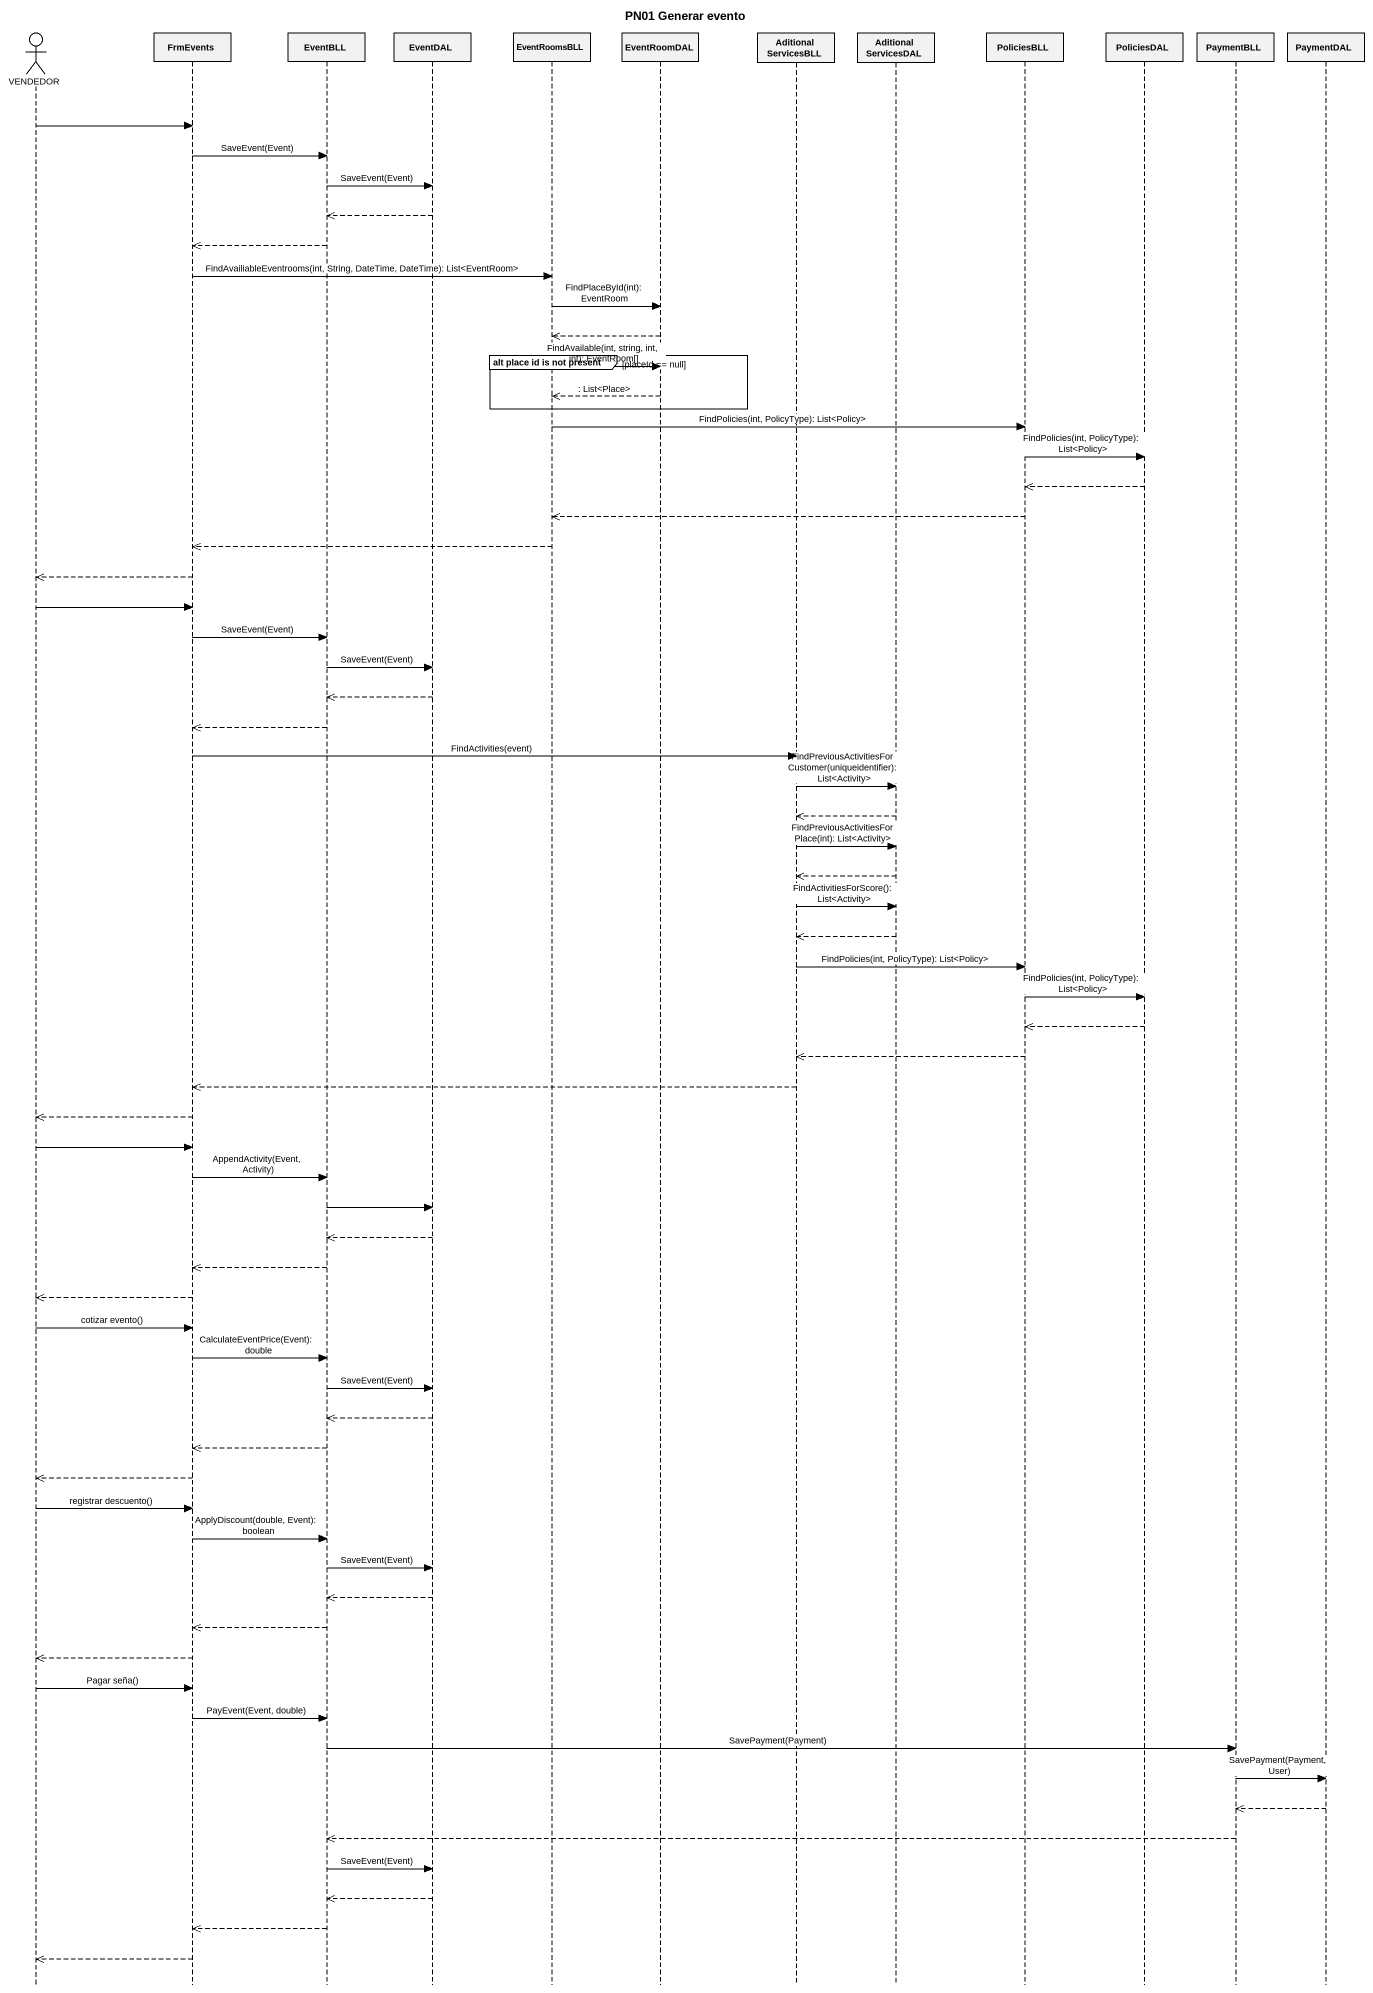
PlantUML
@startuml
title PN01 Generar evento
hide footbox
actor VENDEDOR
participant FrmEvents
participant EventBLL
participant EventDAL
participant EventRoomsBLL
participant EventRoomDAL
participant AditionalServicesBLL
participant AditionalServicesDAL
participant PoliciesBLL
participant PoliciesDAL
participant PaymentBLL
participant PaymentDAL

VENDEDOR -> FrmEvents
FrmEvents -> EventBLL : SaveEvent(Event)
EventBLL -> EventDAL : SaveEvent(Event)
EventDAL -->> EventBLL
EventBLL -->> FrmEvents
FrmEvents -> EventRoomsBLL : FindAvailiableEventrooms(int, String, DateTime, DateTime): List<EventRoom>
EventRoomsBLL -> EventRoomDAL : FindPlaceById(int): EventRoom
EventRoomDAL -->> EventRoomsBLL
group alt place id is not present [placeId == null]
  EventRoomsBLL -> EventRoomDAL : FindAvailable(int, string, int, int): EventRoom[]
  EventRoomDAL -->> EventRoomsBLL : : List<Place>
end
EventRoomsBLL -> PoliciesBLL : FindPolicies(int, PolicyType): List<Policy>
PoliciesBLL -> PoliciesDAL : FindPolicies(int, PolicyType): List<Policy>
PoliciesDAL -->> PoliciesBLL
PoliciesBLL -->> EventRoomsBLL
EventRoomsBLL -->> FrmEvents
FrmEvents -->> VENDEDOR
VENDEDOR -> FrmEvents
FrmEvents -> EventBLL : SaveEvent(Event)
EventBLL -> EventDAL : SaveEvent(Event)
EventDAL -->> EventBLL
EventBLL -->> FrmEvents
FrmEvents -> AditionalServicesBLL : FindActivities(event)
AditionalServicesBLL -> AditionalServicesDAL : FindPreviousActivitiesForCustomer(uniqueidentifier): List<Activity>
AditionalServicesDAL -->> AditionalServicesBLL
AditionalServicesBLL -> AditionalServicesDAL : FindPreviousActivitiesForPlace(int): List<Activity>
AditionalServicesDAL -->> AditionalServicesBLL
AditionalServicesBLL -> AditionalServicesDAL : FindActivitiesForScore(): List<Activity>
AditionalServicesDAL -->> AditionalServicesBLL
AditionalServicesBLL -> PoliciesBLL : FindPolicies(int, PolicyType): List<Policy>
PoliciesBLL -> PoliciesDAL : FindPolicies(int, PolicyType): List<Policy>
PoliciesDAL -->> PoliciesBLL
PoliciesBLL -->> AditionalServicesBLL
AditionalServicesBLL -->> FrmEvents
FrmEvents -->> VENDEDOR
VENDEDOR -> FrmEvents
FrmEvents -> EventBLL : AppendActivity(Event, Activity)
EventBLL -> EventDAL
EventDAL -->> EventBLL
EventBLL -->> FrmEvents
FrmEvents -->> VENDEDOR
VENDEDOR -> FrmEvents : cotizar evento()
FrmEvents -> EventBLL : CalculateEventPrice(Event): double
EventBLL -> EventDAL : SaveEvent(Event)
EventDAL -->> EventBLL
EventBLL -->> FrmEvents
FrmEvents -->> VENDEDOR
VENDEDOR -> FrmEvents : registrar descuento()
FrmEvents -> EventBLL : ApplyDiscount(double, Event): boolean
EventBLL -> EventDAL : SaveEvent(Event)
EventDAL -->> EventBLL
EventBLL -->> FrmEvents
FrmEvents -->> VENDEDOR
VENDEDOR -> FrmEvents : Pagar seña()
FrmEvents -> EventBLL : PayEvent(Event, double)
EventBLL -> PaymentBLL : SavePayment(Payment)
PaymentBLL -> PaymentDAL : SavePayment(Payment, User)
PaymentDAL -->> PaymentBLL
PaymentBLL -->> EventBLL
EventBLL -> EventDAL : SaveEvent(Event)
EventDAL -->> EventBLL
EventBLL -->> FrmEvents
FrmEvents -->> VENDEDOR
@enduml
